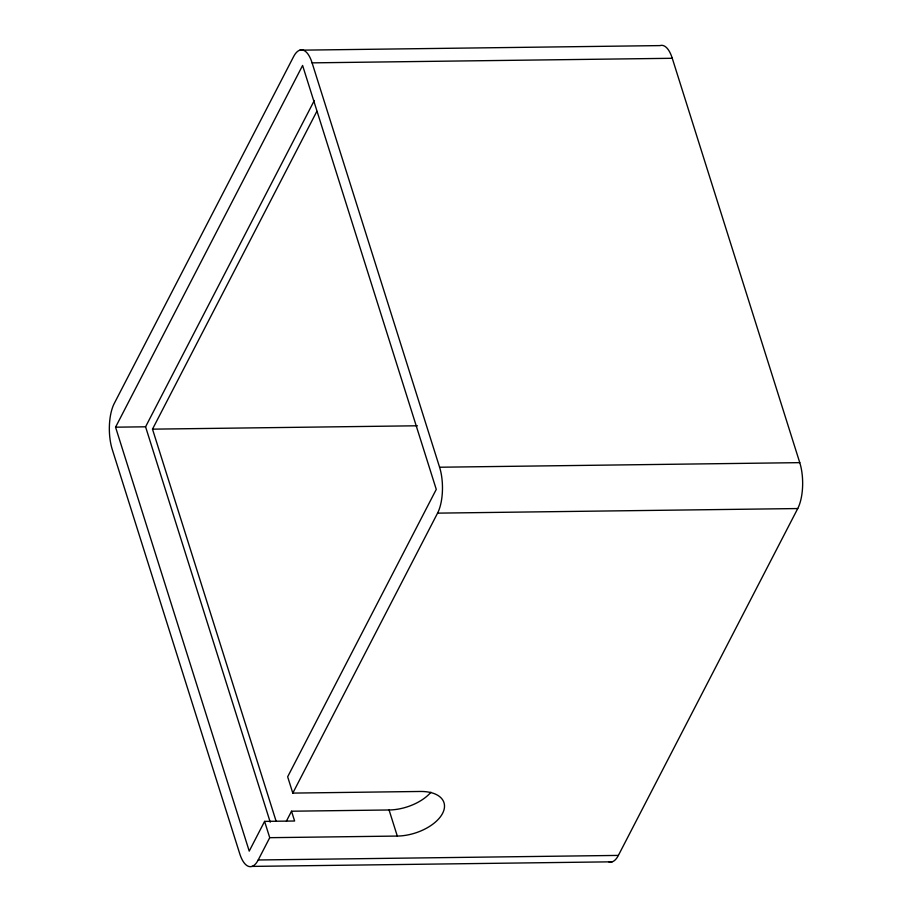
<?xml version="1.0" encoding="UTF-8"?>
<svg xmlns="http://www.w3.org/2000/svg" width="912" height="912" viewBox="0 0 912 912"><rect width="100%" height="100%" fill="white"/><g stroke="black" fill="none" stroke-linecap="round" stroke-linejoin="round"><path stroke-width="1.37" d="M430.954 792.232A36.856 20.292 -17.5 0 1 389.071 809.981L291.532 811.213L294.61 821.005L264.594 821.381L249.227 851.113L115.562 427.181L302.602 65.47L436.267 489.391L287.656 776.785L292.798 793.098L420.364 791.468A36.856 20.292 -17.5 0 1 442.594 813.344A36.856 20.292 -17.5 0 1 397.301 836.065L269.735 837.683L258.21 859.982A32.764 13.133 89.3 0 1 239.731 853.712L112.233 449.354A32.764 13.133 89.3 0 1 114.262 403.446L293.618 56.59A32.764 13.133 89.3 0 1 312.098 62.86L672.269 58.288L799.767 462.646A32.764 13.133 89.3 0 1 797.738 508.554L618.382 855.41A32.764 13.133 89.3 0 1 608.726 861.783M270.237 822.202L145.578 426.805L314.309 100.502M276.142 821.302L152.498 429.153L316.863 111.31M292.798 793.098L437.566 513.137A32.764 13.133 89.3 0 0 439.584 467.229L312.098 62.86M286.402 821.131L291.532 811.213M299.843 50.183L660.014 45.6A32.764 13.133 89.3 0 1 672.269 58.288M115.562 427.181L145.578 426.805M152.498 429.153L417.422 425.779M439.584 467.229L799.767 462.646M437.566 513.137L797.738 508.554M258.21 859.982L618.382 855.41M251.986 866.4L612.157 861.817M389.071 809.981L397.301 836.065M264.594 821.381L269.735 837.683"/></g></svg>
